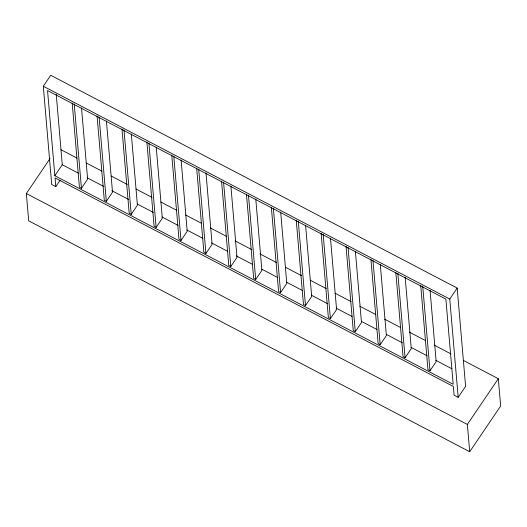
<?xml version="1.0" encoding="UTF-8"?>
<svg xmlns="http://www.w3.org/2000/svg" width="527" height="527" viewBox="0 0 527 527"><rect width="100%" height="100%" fill="white"/><g stroke="black" fill="none" stroke-linecap="round" stroke-linejoin="round"><path stroke-width="0.79" d="M43.293 86.237L50.717 75.262L457.179 288.078L465.604 386.357L458.18 397.332L454.116 395.204L453.365 386.469L55.032 177.909L55.783 186.644L51.718 184.516L43.293 86.237L449.755 299.059L458.18 397.332M463.319 360.382L498.311 378.702L500.65 406.001L469.702 451.738L28.689 220.833L26.35 193.528L50.019 158.555M54.848 175.722L47.542 90.552L445.875 299.112L453.18 384.288L54.848 175.722L62.272 164.747L56.237 94.313M55.783 186.644L60.15 180.188M72.173 102.87L79.406 187.223L81.435 188.291L87.627 179.14L81.52 107.89M97.067 115.907L104.3 200.26L106.335 201.321L112.521 192.177L106.414 120.927M121.961 128.937L129.194 213.297L131.23 214.357L137.415 205.214L131.309 133.957M146.862 141.974L154.095 226.327L156.124 227.394L162.316 218.244L156.203 146.993M171.756 155.01L178.989 239.363L181.018 240.431L187.21 231.281L181.104 160.03M196.65 168.047L203.883 252.4L205.919 253.461L212.104 244.317L205.998 173.067M221.544 181.077L228.777 265.437L230.813 266.497L236.998 257.354L230.892 186.103M246.445 194.114L253.671 278.467L255.707 279.534L261.899 270.384L255.786 199.134M271.339 207.151L278.572 291.503L280.601 292.571L286.793 283.421L280.687 212.17M296.233 220.187L303.466 304.54L305.495 305.607L311.688 296.457L305.581 225.207M321.127 233.224L328.361 317.577L330.396 318.637L336.582 309.494L330.475 238.244M346.028 246.254L353.255 330.613L355.29 331.674L361.482 322.531L355.369 251.28M370.922 259.291L378.155 343.644L380.184 344.711L386.377 335.561L380.27 264.31M395.817 272.327L403.05 356.68L405.079 357.747L411.271 348.597L405.164 277.347M449.755 299.059L457.179 288.078M420.711 285.364L427.944 369.717L429.979 370.784L436.165 361.634L430.058 290.384M469.702 451.738L467.363 424.439L498.311 378.702M60.941 149.701L76.982 158.1M86.454 163.06L101.764 171.077M111.243 176.038L127.277 184.437M136.025 189.015L152.059 197.414M160.807 201.993L176.848 210.385M185.596 214.97L201.63 223.362M210.378 227.947L226.412 236.34M235.161 240.925L251.926 249.699M259.943 253.895L276.708 262.677M285.456 267.255L301.497 275.654M310.245 280.232L326.279 288.631M335.027 293.21L351.061 301.609M359.809 306.187L375.85 314.586M384.591 319.164L400.632 327.563M409.38 332.142L425.414 340.534M434.162 345.119L450.928 353.894M62.272 164.747L78.292 173.133M87.034 177.711L103.779 186.479M111.79 190.675L128.542 199.443M137.277 204.021L153.298 212.407M162.039 216.979L178.06 225.372M186.795 229.943L202.816 238.336M211.558 242.907L227.578 251.3M236.32 255.872L252.341 264.264M261.807 269.218L277.828 277.604M286.563 282.182L302.584 290.568M311.325 295.146L327.346 303.532M336.081 308.111L352.102 316.496M361.568 321.457L376.864 329.461M386.331 334.421L402.351 342.807M411.086 347.385L427.107 355.771M435.849 360.343L451.87 368.735M26.35 193.528L467.363 424.439M422.746 286.424L429.979 370.784M397.852 273.394L405.079 357.747M372.951 260.358L380.184 344.711M348.057 247.321L355.29 331.674M323.163 234.284L330.396 318.637M298.269 221.248L305.495 305.607M273.368 208.218L280.601 292.571M248.474 195.181L255.707 279.534M223.58 182.144L230.813 266.497M198.686 169.108L205.919 253.461M173.785 156.071L181.018 240.431M148.891 143.041L156.124 227.394M123.997 130.004L131.23 214.357M99.102 116.968L106.335 201.321M74.208 103.931L81.435 188.291"/></g></svg>
